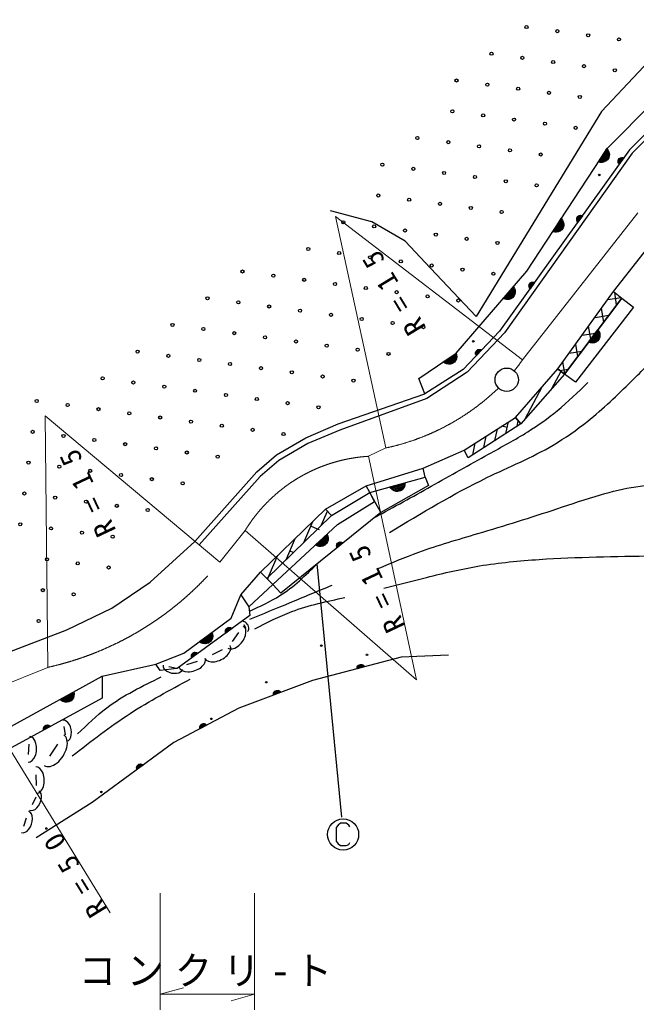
# Model space of a CAD drawing. Units: millimetres, scale not verified. Extents: x 40000 to 680000, y 20000 to 380000.
# Drawn here: x 342843 to 382446, y 255139 to 319040 of the extents above; entities that cross this region are included whole.
import ezdxf

# ---------------------------------------------------------------- set-up
doc = ezdxf.new("R2010")
doc.units = ezdxf.units.MM
doc.header["$LTSCALE"] = 1000
doc.linetypes.add('CHAIN', pattern=[18.5, 12, -1.5, 3.5, -1.5])
for name, color, linetype, lineweight in [('M-BGD', 7, 'Continuous', 25), ('M-BMK', 2, 'CHAIN', 13), ('M-BMK-HTXT', 7, 'Continuous', 13), ('M-BMK-OTRS', 5, 'Continuous', 25), ('M-STR-HTXT', 7, 'Continuous', 13), ('M-STR-STR3', 7, 'Continuous', 25), ('M-STR-STRC', 7, 'Continuous', 25)]:
    doc.layers.add(name, color=color, linetype=linetype, lineweight=lineweight)
doc.layers.add('M-BMK-SRVR', color=7, linetype='Continuous')
doc.styles.add('ＭＳ ゴシック', font='')
doc.styles.get('ＭＳ ゴシック').set_extended_font_data('MS Gothic')

# ---------------------------------------------------------------- blocks, each defined once
blk = doc.blocks.new('MARK5C15L9W1')
at = {"color": 3, "linetype": 'Continuous', "lineweight": 25}
blk.add_circle((0, 0), 0.05, dxfattribs=at)
blk = doc.blocks.new('MARK28C15L14W1')
at = {"color": 7, "linetype": 'Continuous', "lineweight": 13}
blk.add_line((0, 0), (0.014, -0.05), dxfattribs=at)
blk = doc.blocks.new('MARK1170C15L10W1')
at = {"color": 5, "linetype": 'Continuous', "lineweight": 25}
for p, q in [((0.006, -0.046), (0.006, 0.046)), ((0.012, 0.044), (0.012, -0.044)), ((0.018, -0.042), (0.018, 0.042)), ((0.024, 0.036), (0.024, -0.036)), ((0.03, -0.03), (0.03, 0.03)), ((0.036, 0.02), (0.036, -0.02))]:
    blk.add_line(p, q, dxfattribs=at)
blk.add_lwpolyline([(0, 0.05), (0.012, 0.046), (0.022, 0.04), (0.032, 0.03), (0.038, 0.02), (0.042, 0.008), (0.042, -0.008), (0.038, -0.02), (0.032, -0.03), (0.022, -0.04), (0.012, -0.046), (0, -0.05)], close=True, dxfattribs=at)
blk = doc.blocks.new('MARK1171C15L12W1')
at = {"color": 7, "linetype": 'Continuous', "lineweight": 25}
for p, q in [((0.008, 0.046), (0.008, -0.046)), ((0.016, -0.042), (0.016, 0.042)), ((0.024, 0.036), (0.024, -0.036)), ((0.032, -0.028), (0.032, 0.028)), ((0.038, 0.016), (0.038, -0.016))]:
    blk.add_line(p, q, dxfattribs=at)
blk.add_lwpolyline([(0, 0.05), (0.012, 0.046), (0.022, 0.04), (0.032, 0.03), (0.038, 0.02), (0.042, 0.008), (0.042, -0.008), (0.038, -0.02), (0.032, -0.03), (0.022, -0.04), (0.012, -0.046), (0, -0.05)], close=True, dxfattribs=at)
blk = doc.blocks.new('MARK1169C15L12W1')
at = {"color": 7, "linetype": 'Continuous', "lineweight": 25}
blk.add_circle((0, 0), 0.05, dxfattribs=at)
blk = doc.blocks.new('MARK1170C15L12W1')
at = {"color": 7, "linetype": 'Continuous', "lineweight": 25}
for p, q in [((0.006, -0.046), (0.006, 0.046)), ((0.012, 0.044), (0.012, -0.044)), ((0.018, -0.042), (0.018, 0.042)), ((0.024, 0.036), (0.024, -0.036)), ((0.03, -0.03), (0.03, 0.03)), ((0.036, 0.02), (0.036, -0.02))]:
    blk.add_line(p, q, dxfattribs=at)
blk.add_lwpolyline([(0, 0.05), (0.012, 0.046), (0.022, 0.04), (0.032, 0.03), (0.038, 0.02), (0.042, 0.008), (0.042, -0.008), (0.038, -0.02), (0.032, -0.03), (0.022, -0.04), (0.012, -0.046), (0, -0.05)], close=True, dxfattribs=at)
blk = doc.blocks.new('MARK1519C15L7W1')
at = {"color": 7, "linetype": 'Continuous', "lineweight": 25}
blk.add_line((0.02925, 0.0195), (0.02925, -0.0195), dxfattribs=at)
blk.add_ellipse((0.02925, 0), major_axis=(0, 0.04875), ratio=0.6, start_param=0, end_param=3.1415927, dxfattribs=at)
blk = doc.blocks.new('MARK1085C15L13W1')
at = {"color": 7, "linetype": 'Continuous', "lineweight": 25}
blk.add_lwpolyline([(0.022, 0.024), (0.018, 0.03), (0.01, 0.036), (-0.008, 0.036), (-0.016, 0.03), (-0.022, 0.022), (-0.022, -0.022), (-0.016, -0.03), (-0.008, -0.036), (0.01, -0.036), (0.018, -0.032), (0.022, -0.026)], dxfattribs=at)
blk.add_circle((0, 0), 0.05, dxfattribs=at)

msp = doc.modelspace()

# ---------------------------------------------------------------- hatches: boundary and pattern name
at = {"layer": 'M-BGD'}
h = msp.add_hatch(dxfattribs=at)
h.set_pattern_fill('USER', color=256, style=0, pattern_type=2)
h.set_pattern_definition([(279.25931, (-64387287, 353510963), (986.97025, 160.90286), []), (9.25931, (-64387287, 353510963), (-160.90286, 986.97025), [])])
h.paths.add_polyline_path([(377421, 296609), (380999, 301579), (381531, 301165), (377845, 296277)])

# ---------------------------------------------------------------- linework, layer by layer
for p, q in [((368887, 289644), (368766, 290224)), ((365329, 288662), (365106, 289096)), ((362869, 287196), (365329, 288662)), ((359106, 282742), (358715, 283130)), ((357554, 281321), (359106, 282742))]:
    msp.add_line(p, q, dxfattribs=at)
for points in [[(415715, 316139), (407814, 319190), (400039, 321896), (396960, 322205), (391903, 319596), (390174, 318386), (382192, 310476), (373980, 298932), (371583, 296398), (369005, 294703), (363414, 292664), (361338, 291813), (359480, 290719), (358285, 289697), (354359, 285300)], [(380999, 301579), (381531, 301165), (377845, 296277), (377421, 296609)]]:
    msp.add_lwpolyline(points, dxfattribs=at)
for points, knots in [([(366603, 286097), (368653, 287338), (370703, 288579), (372861, 289621), (374281, 290308), (375748, 290908), (377105, 291707), (377883, 292166), (378626, 292690), (379335, 293254), (380328, 294045), (381246, 294923), (382150, 295818), (382825, 296487), (383493, 297165), (384106, 297889), (384700, 298590), (385243, 299333), (385786, 300076)], [0, 0, 0, 0, 1, 1, 1, 2, 2, 2, 3, 3, 3, 4, 4, 4, 5, 5, 5, 6, 6, 6, 6]), ([(365673, 287079), (366877, 287736), (368081, 288393), (369278, 289064), (370507, 289752), (371729, 290454), (372964, 291133), (373812, 291599), (374667, 292054), (375486, 292569), (376143, 292982), (376777, 293432), (377375, 293924), (378063, 294489), (378705, 295109), (379346, 295728)], [0, 0, 0, 0, 1, 1, 1, 2, 2, 2, 3, 3, 3, 4, 4, 4, 5, 5, 5, 5]), ([(365811, 283749), (366696, 284126), (367580, 284502), (368481, 284831), (369727, 285286), (371006, 285652), (372279, 286028), (373981, 286531), (375674, 287052), (377356, 287620), (378288, 287928), (379216, 288248), (380161, 288519), (380905, 288733), (381660, 288916), (382422, 289034), (383968, 289273), (385545, 289247), (387121, 289220)], [0, 0, 0, 0, 1, 1, 1, 2, 2, 2, 3, 3, 3, 4, 4, 4, 5, 5, 5, 6, 6, 6, 6]), ([(366229, 282510), (367142, 282746), (368056, 282982), (368972, 283210), (370101, 283489), (371234, 283755), (372379, 283946), (373650, 284158), (374936, 284278), (376224, 284363), (378667, 284523), (381114, 284558), (383561, 284593)], [0, 0, 0, 0, 1, 1, 1, 2, 2, 2, 3, 3, 3, 4, 4, 4, 4]), ([(357590, 281042), (358267, 281343), (358943, 281644), (359559, 282035), (360441, 282596), (361198, 283342), (361956, 284088)], [0, 0, 0, 0, 1, 1, 1, 2, 2, 2, 2]), ([(357614, 280513), (358478, 280871), (359342, 281229), (360206, 281588), (361105, 281961), (362004, 282334), (362902, 282708)], [0, 0, 0, 0, 1, 1, 1, 2, 2, 2, 2]), ([(357938, 279909), (358722, 280308), (359506, 280707), (360324, 281014), (361419, 281424), (362573, 281668), (363727, 281912)], [0, 0, 0, 0, 1, 1, 1, 2, 2, 2, 2]), ([(346551, 273150), (347157, 273736), (347763, 274322), (348429, 274826), (349493, 275630), (350711, 276222), (351928, 276814)], [0, 0, 0, 0, 1, 1, 1, 2, 2, 2, 2]), ([(346201, 271732), (347417, 272677), (348632, 273623), (349920, 274457), (351165, 275263), (352476, 275965), (353787, 276667)], [0, 0, 0, 0, 1, 1, 1, 2, 2, 2, 2])]:
    msp.add_open_spline(points, degree=3, knots=knots, dxfattribs=at)
at = {"layer": 'M-BMK'}
for p, q in [((375147, 297192), (387326, 312720)), ((365242, 290992), (366367, 291525)), ((355685, 284188), (357324, 286227)), ((344644, 277426), (340078, 275587))]:
    msp.add_line(p, q, dxfattribs=at)
for centre, radius, start, end in [((362910, 305866), 15000, 321.2892, 324.67049), ((363204, 306188), 15000, 282.17191, 313.89281), ((365855, 281010), 10000, 93.51721, 148.55716), ((340282, 296945), 20000, 282.5968, 320.36795)]:
    msp.add_arc(centre, radius, start, end, dxfattribs=at)
at = {"layer": 'M-BMK-OTRS'}
for p, q in [((380999, 301579), (387487, 309879)), ((377421, 296609), (380999, 301579)), ((374684, 293485), (377421, 296609)), ((371404, 291384), (374684, 293485)), ((358302, 283542), (362486, 287593)), ((357049, 282095), (358302, 283542)), ((348135, 276860), (351582, 277635))]:
    msp.add_line(p, q, dxfattribs=at)
for points in [[(407996, 319523), (400189, 322231), (396921, 322553), (391812, 319913), (390103, 318679), (382015, 310679), (373673, 299031), (371336, 296578), (368860, 295014)], [(304958, 251226), (307707, 252838), (321544, 264247), (331052, 273544), (336293, 276178), (345860, 279847), (348763, 281224), (351221, 282894), (354092, 285524), (358070, 289991), (359334, 291096), (361229, 292174), (363306, 293088), (368860, 295014)], [(362486, 287593), (365106, 289096), (368766, 290224), (371404, 291384)], [(351582, 277635), (353383, 278340), (356423, 280591), (357049, 282095)], [(292085, 240502), (298242, 244080), (310291, 249870), (315757, 253281), (327446, 265473), (348135, 276860)]]:
    msp.add_lwpolyline(points, dxfattribs=at)
at = {"layer": 'M-STR-HTXT'}
for p, q in [((340079, 275587), (348653, 261659)), ((351860, 262915), (351860, 255415)), ((357913, 255415), (357913, 262915)), ((351860, 256415), (357913, 256415))]:
    msp.add_line(p, q, dxfattribs=at)
for points in [[(366367, 291525), (363125, 306402), (375147, 297192)], [(344644, 277426), (344467, 293598), (355685, 284188)], [(357324, 286227), (368337, 276629), (365242, 290992)]]:
    msp.add_lwpolyline(points, dxfattribs=at)
at = {"layer": 'M-STR-STR3'}
for p, q in [((365451, 306065), (362813, 306762)), ((367597, 304829), (365451, 306065)), ((367597, 304829), (369223, 303081)), ((377617, 296456), (377392, 296575)), ((368860, 295014), (368481, 295986)), ((377038, 295358), (377620, 296453)), ((377621, 296454), (377617, 296456)), ((375316, 293397), (376410, 295455)), ((373373, 292004), (373528, 292745)), ((374163, 292849), (373807, 292923)), ((374082, 292461), (374237, 293198)), ((374791, 292918), (374865, 293272)), ((372664, 291547), (372820, 292291)), ((371955, 291090), (372112, 291838)), ((365329, 288662), (368887, 289644)), ((365639, 288093), (365329, 288662)), ((362212, 286552), (362606, 287469)), ((361082, 285447), (361664, 286797)), ((361972, 286317), (361538, 286504)), ((362089, 286267), (361972, 286317)), ((359953, 284342), (360543, 285712)), ((358824, 283237), (359423, 284627)), ((360427, 284805), (360196, 284904)), ((358768, 283107), (358824, 283237)), ((358882, 283293), (358854, 283305))]:
    msp.add_line(p, q, dxfattribs=at)
for points in [[(379830, 325615), (391017, 324004), (387362, 320751), (380214, 313153), (372167, 299981), (369223, 303081)], [(368481, 295986), (370877, 297628), (375431, 302891), (380601, 310803), (389424, 319678), (396469, 323516), (400425, 323246), (409686, 320144)], [(381531, 301165), (382269, 300581), (378542, 295764), (377845, 296277)], [(377421, 296609), (377845, 296277), (375034, 293075), (374684, 293485)], [(374684, 293485), (375034, 293075), (371652, 290895), (371404, 291384)], [(368887, 289644), (369108, 289110), (366033, 287369)], [(362486, 287593), (362869, 287196), (358715, 283130), (358302, 283542)], [(359106, 282742), (363260, 286616), (365639, 288093)], [(366033, 287369), (359610, 282200), (359106, 282742)], [(357049, 282095), (357554, 281321), (357625, 280767), (352958, 277350), (351850, 277232), (351582, 277635)], [(370399, 278202), (367349, 278087), (361652, 276591), (356905, 274807), (352745, 272595), (347494, 268747), (343887, 266478)], [(348135, 276860), (348135, 275445), (328291, 264618), (316383, 252429), (311478, 249168), (298414, 242899), (292638, 239637), (292085, 240502)]]:
    msp.add_lwpolyline(points, dxfattribs=at)
for points in [[(377845, 296277), (381531, 301165), (382269, 300581), (378542, 295764)], [(365329, 288662), (368887, 289644), (369108, 289110), (366033, 287369)], [(359106, 282742), (363260, 286616), (365639, 288093), (366033, 287369), (359610, 282200)], [(351582, 277635), (353383, 278340), (356423, 280591), (357049, 282095), (357554, 281321), (357625, 280767), (352958, 277350), (351850, 277232)]]:
    msp.add_lwpolyline(points, close=True, dxfattribs=at)
at = {"layer": 'M-STR-STRC'}
msp.add_line((363539, 267789), (361956, 284088), dxfattribs=at)

# ---------------------------------------------------------------- block references
at = {"layer": 'M-BGD'}
for p, xscale, yscale, rotation in [((357143, 279081), 17982, 17982, 145.00798), ((357504, 280134), 7050, 7050, 206.02959), ((355787, 277924), 18776, 18776, 116.56505), ((354086, 277217), 18168, 18168, 108.43495), ((352591, 277063), 12944, 12944, 78.17851), ((346138, 273430), 14049, 14049, 190.57352), ((343915, 272127), 16793, 16793, 176.22772), ((345622, 271727), 24009, 24009, 147.52881), ((344411, 270195), 17502, 17502, 181.80874), ((344134, 268685), 14084, 14084, 154.44003), ((343591, 267350), 14791, 14791, 161.11391)]:
    msp.add_blockref('MARK1519C15L7W1', p, dxfattribs=dict(at, xscale=xscale, yscale=yscale, rotation=rotation))
at = {"layer": 'M-BMK-OTRS', "xscale": 10000, "yscale": 10000}
for p, rotation in [((354781, 279375), 306.51292), ((345863, 275609), 298.82663)]:
    msp.add_blockref('MARK1170C15L10W1', p, dxfattribs=dict(at, rotation=rotation))
at = {"layer": 'M-BMK-SRVR', "xscale": 15000, "yscale": 15000}
msp.add_blockref('MARK5C15L9W1', (374131, 295912), dxfattribs=at)
at = {"layer": 'M-STR-HTXT', "xscale": 30000, "yscale": 30000}
for p, rotation in [((351860, 256415), 90), ((357913, 256415), 270)]:
    msp.add_blockref('MARK28C15L14W1', p, dxfattribs=dict(at, rotation=rotation))
at = {"layer": 'M-STR-STR3'}
for name, p, xscale, yscale, rotation in [('MARK1169C15L12W1', (375399, 318581), 2000, 2000, 55.39023), ('MARK1169C15L12W1', (377382, 318315), 2000, 2000, 55.39023), ('MARK1169C15L12W1', (379364, 318050), 2000, 2000, 55.39023), ('MARK1169C15L12W1', (381346, 317784), 2000, 2000, 55.39023), ('MARK1169C15L12W1', (373151, 316865), 2000, 2000, 55.39023), ('MARK1169C15L12W1', (375134, 316599), 2000, 2000, 55.39023), ('MARK1169C15L12W1', (377116, 316333), 2000, 2000, 55.39023), ('MARK1169C15L12W1', (379098, 316067), 2000, 2000, 55.39023), ('MARK1169C15L12W1', (381080, 315802), 2000, 2000, 55.39023), ('MARK1169C15L12W1', (370903, 315148), 2000, 2000, 55.39023), ('MARK1169C15L12W1', (372886, 314882), 2000, 2000, 55.39023), ('MARK1169C15L12W1', (374868, 314617), 2000, 2000, 55.39023), ('MARK1169C15L12W1', (376850, 314351), 2000, 2000, 55.39023), ('MARK1169C15L12W1', (378832, 314085), 2000, 2000, 55.39023), ('MARK1169C15L12W1', (370638, 313166), 2000, 2000, 55.39023), ('MARK1169C15L12W1', (372620, 312900), 2000, 2000, 55.39023), ('MARK1169C15L12W1', (374602, 312634), 2000, 2000, 55.39023), ('MARK1169C15L12W1', (376584, 312369), 2000, 2000, 55.39023), ('MARK1169C15L12W1', (378567, 312103), 2000, 2000, 55.39023), ('MARK1169C15L12W1', (368390, 311449), 2000, 2000, 55.39023), ('MARK1169C15L12W1', (370372, 311184), 2000, 2000, 55.39023), ('MARK1169C15L12W1', (372354, 310918), 2000, 2000, 55.39023), ('MARK1169C15L12W1', (374336, 310652), 2000, 2000, 55.39023), ('MARK1170C15L12W1', (380294, 310333), 10000, 10000, 326.83903), ('MARK1169C15L12W1', (376319, 310386), 2000, 2000, 55.39023), ('MARK1171C15L12W1', (381507, 309969), 5000, 5000, 144.39104), ('MARK1169C15L12W1', (366142, 309733), 2000, 2000, 55.39023), ('MARK1169C15L12W1', (368124, 309467), 2000, 2000, 55.39023), ('MARK1169C15L12W1', (370106, 309201), 2000, 2000, 55.39023), ('MARK1169C15L12W1', (372088, 308936), 2000, 2000, 55.39023), ('MARK1169C15L12W1', (374071, 308670), 2000, 2000, 55.39023), ('MARK1169C15L12W1', (380082, 309078), 1000, 1000, 55.39023), ('MARK1169C15L12W1', (376053, 308404), 2000, 2000, 55.39023), ('MARK1169C15L12W1', (365876, 307750), 2000, 2000, 55.39023), ('MARK1169C15L12W1', (367858, 307485), 2000, 2000, 55.39023), ('MARK1169C15L12W1', (369840, 307219), 2000, 2000, 55.39023), ('MARK1169C15L12W1', (371823, 306953), 2000, 2000, 55.39023), ('MARK1169C15L12W1', (373805, 306688), 2000, 2000, 55.39023), ('MARK1169C15L12W1', (363628, 306034), 2000, 2000, 55.39023), ('MARK1170C15L12W1', (377363, 305847), 10000, 10000, 326.83903), ('MARK1171C15L12W1', (378845, 306253), 5000, 5000, 144.39104), ('MARK1169C15L12W1', (365610, 305768), 2000, 2000, 55.39023), ('MARK1169C15L12W1', (367592, 305502), 2000, 2000, 55.39023), ('MARK1169C15L12W1', (369575, 305237), 2000, 2000, 55.39023), ('MARK1169C15L12W1', (371557, 304971), 2000, 2000, 55.39023), ('MARK1169C15L12W1', (373539, 304705), 2000, 2000, 55.39023), ('MARK1169C15L12W1', (361380, 304317), 2000, 2000, 55.39023), ('MARK1169C15L12W1', (363362, 304052), 2000, 2000, 55.39023), ('MARK1169C15L12W1', (365344, 303786), 2000, 2000, 55.39023), ('MARK1169C15L12W1', (367327, 303520), 2000, 2000, 55.39023), ('MARK1169C15L12W1', (357150, 302867), 2000, 2000, 55.39023), ('MARK1169C15L12W1', (369309, 303254), 2000, 2000, 55.39023), ('MARK1169C15L12W1', (371291, 302989), 2000, 2000, 55.39023), ('MARK1169C15L12W1', (359132, 302601), 2000, 2000, 55.39023), ('MARK1169C15L12W1', (361114, 302335), 2000, 2000, 55.39023), ('MARK1169C15L12W1', (373274, 302723), 2000, 2000, 55.39023), ('MARK1171C15L12W1', (375775, 301966), 5000, 5000, 144.39104), ('MARK1169C15L12W1', (363096, 302069), 2000, 2000, 55.39023), ('MARK1169C15L12W1', (365079, 301804), 2000, 2000, 55.39023), ('MARK1169C15L12W1', (367061, 301538), 2000, 2000, 55.39023), ('MARK1170C15L12W1', (374235, 301509), 10000, 10000, 319.13352), ('MARK1169C15L12W1', (354902, 301150), 2000, 2000, 55.39023), ('MARK1169C15L12W1', (356884, 300884), 2000, 2000, 55.39023), ('MARK1169C15L12W1', (369043, 301272), 2000, 2000, 55.39023), ('MARK1169C15L12W1', (371026, 301006), 2000, 2000, 55.39023), ('MARK1169C15L12W1', (358866, 300619), 2000, 2000, 55.39023), ('MARK1169C15L12W1', (360848, 300353), 2000, 2000, 55.39023), ('MARK1169C15L12W1', (362831, 300087), 2000, 2000, 55.39023), ('MARK1169C15L12W1', (364813, 299821), 2000, 2000, 55.39023), ('MARK1169C15L12W1', (352654, 299433), 2000, 2000, 55.39023), ('MARK1169C15L12W1', (354636, 299168), 2000, 2000, 55.39023), ('MARK1169C15L12W1', (366795, 299556), 2000, 2000, 55.39023), ('MARK1169C15L12W1', (368778, 299290), 2000, 2000, 55.39023), ('MARK1170C15L12W1', (379688, 298721), 10000, 10000, 322.98131), ('MARK1169C15L12W1', (356618, 298902), 2000, 2000, 55.39023), ('MARK1169C15L12W1', (358600, 298636), 2000, 2000, 55.39023), ('MARK1169C15L12W1', (360583, 298371), 2000, 2000, 55.39023), ('MARK1169C15L12W1', (371980, 298384), 1000, 1000, 55.39023), ('MARK1169C15L12W1', (350406, 297717), 2000, 2000, 55.39023), ('MARK1169C15L12W1', (362565, 298105), 2000, 2000, 55.39023), ('MARK1169C15L12W1', (364547, 297839), 2000, 2000, 55.39023), ('MARK1171C15L12W1', (372351, 297643), 5000, 5000, 136.38857), ('MARK1169C15L12W1', (352388, 297451), 2000, 2000, 55.39023), ('MARK1169C15L12W1', (354370, 297185), 2000, 2000, 55.39023), ('MARK1169C15L12W1', (366530, 297573), 2000, 2000, 55.39023), ('MARK1170C15L12W1', (370465, 297346), 10000, 10000, 304.41916), ('MARK1169C15L12W1', (356352, 296920), 2000, 2000, 55.39023), ('MARK1169C15L12W1', (358335, 296654), 2000, 2000, 55.39023), ('MARK1169C15L12W1', (360317, 296388), 2000, 2000, 55.39023), ('MARK1169C15L12W1', (348158, 296000), 2000, 2000, 55.39023), ('MARK1169C15L12W1', (350140, 295735), 2000, 2000, 55.39023), ('MARK1169C15L12W1', (362299, 296123), 2000, 2000, 55.39023), ('MARK1169C15L12W1', (364282, 295857), 2000, 2000, 55.39023), ('MARK1169C15L12W1', (352122, 295469), 2000, 2000, 55.39023), ('MARK1169C15L12W1', (354104, 295203), 2000, 2000, 55.39023), ('MARK1169C15L12W1', (343927, 294550), 2000, 2000, 55.39023), ('MARK1169C15L12W1', (356087, 294937), 2000, 2000, 55.39023), ('MARK1169C15L12W1', (358069, 294672), 2000, 2000, 55.39023), ('MARK1169C15L12W1', (345910, 294284), 2000, 2000, 55.39023), ('MARK1169C15L12W1', (347892, 294018), 2000, 2000, 55.39023), ('MARK1169C15L12W1', (360051, 294406), 2000, 2000, 55.39023), ('MARK1169C15L12W1', (362034, 294140), 2000, 2000, 55.39023), ('MARK1169C15L12W1', (349874, 293752), 2000, 2000, 55.39023), ('MARK1169C15L12W1', (351856, 293487), 2000, 2000, 55.39023), ('MARK1169C15L12W1', (353839, 293221), 2000, 2000, 55.39023), ('MARK1169C15L12W1', (343662, 292567), 2000, 2000, 55.39023), ('MARK1169C15L12W1', (355821, 292955), 2000, 2000, 55.39023), ('MARK1169C15L12W1', (357803, 292689), 2000, 2000, 55.39023), ('MARK1169C15L12W1', (345644, 292302), 2000, 2000, 55.39023), ('MARK1169C15L12W1', (347626, 292036), 2000, 2000, 55.39023), ('MARK1169C15L12W1', (359786, 292424), 2000, 2000, 55.39023), ('MARK1169C15L12W1', (349608, 291770), 2000, 2000, 55.39023), ('MARK1169C15L12W1', (351591, 291504), 2000, 2000, 55.39023), ('MARK1169C15L12W1', (353573, 291239), 2000, 2000, 55.39023), ('MARK1169C15L12W1', (355555, 290973), 2000, 2000, 55.39023), ('MARK1169C15L12W1', (343396, 290585), 2000, 2000, 55.39023), ('MARK1169C15L12W1', (345378, 290319), 2000, 2000, 55.39023), ('MARK1169C15L12W1', (347361, 290054), 2000, 2000, 55.39023), ('MARK1169C15L12W1', (349343, 289788), 2000, 2000, 55.39023), ('MARK1169C15L12W1', (351325, 289522), 2000, 2000, 55.39023), ('MARK1169C15L12W1', (353307, 289256), 2000, 2000, 55.39023), ('MARK1170C15L12W1', (367108, 289153), 10000, 10000, 285.4253), ('MARK1169C15L12W1', (343130, 288603), 2000, 2000, 55.39023), ('MARK1169C15L12W1', (345113, 288337), 2000, 2000, 55.39023), ('MARK1169C15L12W1', (347095, 288071), 2000, 2000, 55.39023), ('MARK1169C15L12W1', (349077, 287806), 2000, 2000, 55.39023), ('MARK1169C15L12W1', (351059, 287540), 2000, 2000, 55.39023), ('MARK1169C15L12W1', (342865, 286621), 2000, 2000, 55.39023), ('MARK1169C15L12W1', (344847, 286355), 2000, 2000, 55.39023), ('MARK1169C15L12W1', (346829, 286089), 2000, 2000, 55.39023), ('MARK1169C15L12W1', (348811, 285823), 2000, 2000, 55.39023), ('MARK1170C15L12W1', (362207, 285634), 10000, 10000, 313.00334), ('MARK1171C15L12W1', (363420, 285266), 5000, 5000, 128.82741), ('MARK1169C15L12W1', (344581, 284373), 2000, 2000, 55.39023), ('MARK1169C15L12W1', (346563, 284107), 2000, 2000, 55.39023), ('MARK1169C15L12W1', (348546, 283841), 2000, 2000, 55.39023), ('MARK1169C15L12W1', (344315, 282390), 2000, 2000, 55.39023), ('MARK1169C15L12W1', (346298, 282125), 2000, 2000, 55.39023), ('MARK1169C15L12W1', (344050, 280408), 2000, 2000, 55.39023), ('MARK1171C15L12W1', (356276, 279780), 5000, 5000, 126.21618), ('MARK1169C15L12W1', (362212, 278821), 1000, 1000, 55.39023), ('MARK1171C15L12W1', (354092, 278180), 5000, 5000, 126.21618), ('MARK1169C15L12W1', (365154, 278229), 1000, 1000, 55.39023), ('MARK1171C15L12W1', (364751, 277405), 5000, 5000, 104.71507), ('MARK1169C15L12W1', (358680, 276471), 1000, 1000, 55.39023), ('MARK1171C15L12W1', (359371, 275734), 5000, 5000, 110.59409), ('MARK1169C15L12W1', (355147, 274121), 1000, 1000, 55.39023), ('MARK1171C15L12W1', (344584, 273508), 5000, 5000, 118.61903), ('MARK1171C15L12W1', (354629, 273597), 5000, 5000, 118.00528), ('MARK1171C15L12W1', (350570, 271001), 5000, 5000, 126.23682), ('MARK1169C15L12W1', (348083, 269421), 1000, 1000, 55.39023), ('MARK1169C15L12W1', (344550, 267071), 1000, 1000, 55.39023)]:
    msp.add_blockref(name, p, dxfattribs=dict(at, xscale=xscale, yscale=yscale, rotation=rotation))
at = {"layer": 'M-STR-STRC', "xscale": 20000, "yscale": 20000}
msp.add_blockref('MARK1085C15L13W1', (363615, 266687), dxfattribs=at)

# ---------------------------------------------------------------- texts
at = {"layer": 'M-BMK-HTXT', "char_height": 1320, "attachment_point": 7, "style": 'ＭＳ ゴシック'}
for s, insert, rotation in [('\\T1.87;R=15', (368985, 299302), 121.3), ('\\T1.87;R=15', (349072, 286233), 115.3), ('\\T1.87;R=15', (367663, 280072), 115.3), ('\\T1.87;R=50', (348540, 261891), 121.6)]:
    msp.add_mtext(s, dxfattribs=dict(at, insert=insert, rotation=rotation))
at = {"layer": 'M-STR-HTXT', "insert": (346637, 256915), "char_height": 1833, "attachment_point": 7, "style": 'ＭＳ ゴシック'}
msp.add_mtext('\\T1.3;\\W0.95;コンクリ-ト', dxfattribs=at)

doc.saveas('drawing.dxf')
